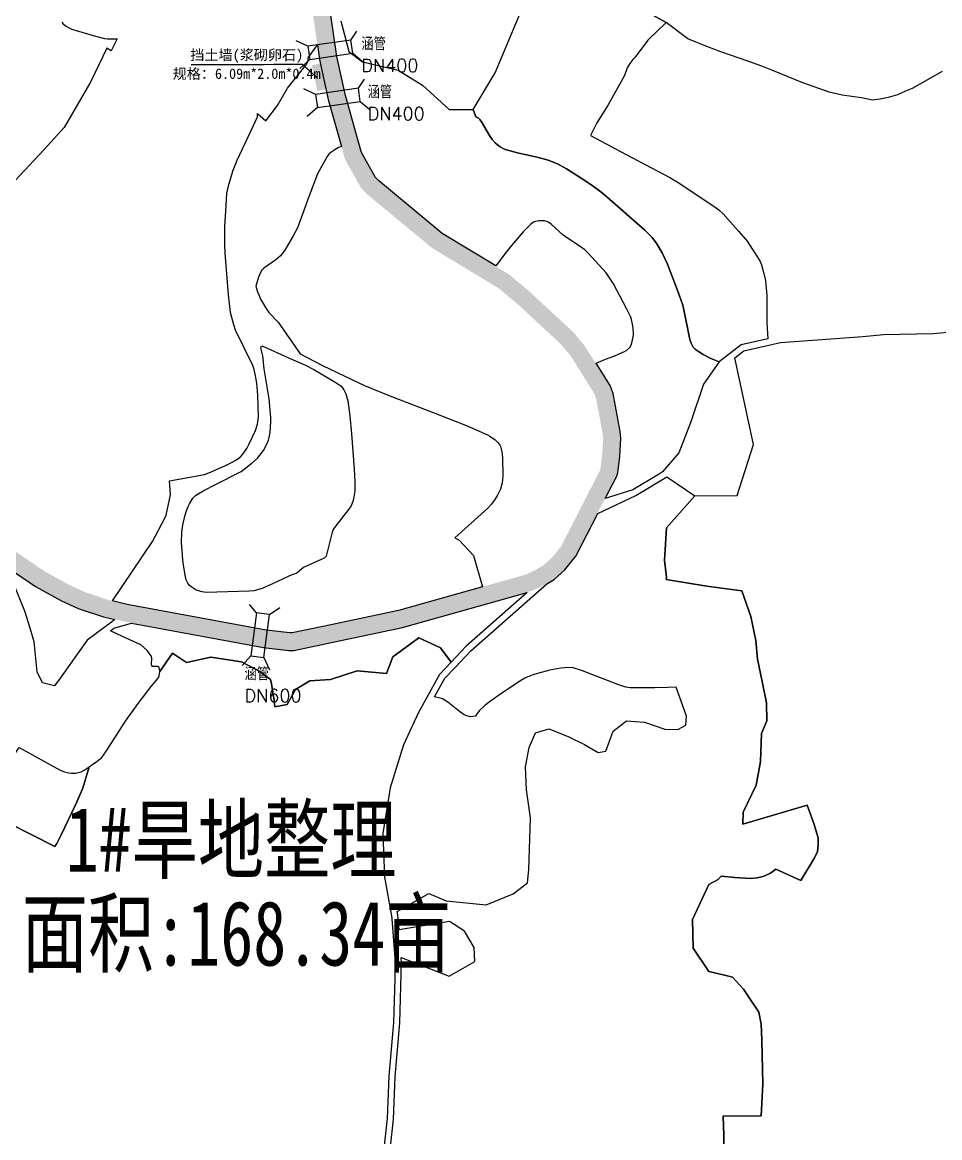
# Model space of a CAD drawing. Header units: millimetres. Extents: x 35444746 to 35449000, y 3482000 to 3488437.
# Drawn here: x 35447289.2 to 35447501.9, y 3487186 to 3487444.6 of the extents above; entities that cross this region are included whole.
import ezdxf
from ezdxf.enums import TextEntityAlignment as Align

# ---------------------------------------------------------------- set-up
doc = ezdxf.new("R2010")
doc.units = ezdxf.units.MM
doc.linetypes.add('X3', pattern=[5, 4, -1])
for name, color, linetype, true_color in [('0203.01旱地整理标注', 7, 'Continuous', 0xffffff), ('0203.02旱地整理', 9, 'Continuous', 0x808080), ('0204.02水田整理', 9, 'Continuous', 0x808080), ('0302.02田间道路工程', 6, 'X3', 0xff00ff), ('0401.03涵管标注', 4, '732', 0x00ffff), ('0501.01挡土墙标注', 7, '732', 0x7d7d7d), ('0501.02挡土墙', 6, 'X3', 0xff00ff)]:
    doc.layers.add(name, color=color, linetype=linetype, true_color=true_color)
doc.styles.add('FS', font='rs.shx', dxfattribs={"bigfont": 'fs.shx'})
doc.styles.add('宋体', font='')
doc.styles.get('宋体').set_extended_font_data('SimSun')
doc.linetypes.add('10421', pattern='A,2,[150,AAA.SHX,S=0.5,R=0,X=0,Y=0.5],1e-11', length=2)
doc.linetypes.add('732', pattern='A,9,-0.5,[162,AAA.SHX,S=1,R=0,X=0,Y=0],-0.5', length=10)

msp = doc.modelspace()

# ---------------------------------------------------------------- linework, layer by layer
at = {"layer": '0203.02旱地整理', "color": 41}
for points in [[(35447363.026475, 3487444.979078), (35447364.919, 3487437.874), (35447368.048, 3487435.482), (35447376.302, 3487433.538), (35447381.926, 3487430.075), (35447388.149, 3487424.435), (35447393.683, 3487424.391), (35447394.355, 3487422.709), (35447394.909, 3487422.369), (35447395.247, 3487422.06), (35447395.63, 3487421.579), (35447397.479, 3487418.409), (35447398.109, 3487417.463), (35447398.791, 3487416.711), (35447399.357, 3487416.214), (35447399.962, 3487415.759), (35447400.824, 3487415.275), (35447401.37, 3487415.063), (35447402.318, 3487414.798), (35447404.018, 3487414.344), (35447408.843, 3487413.252), (35447411.062, 3487412.687), (35447413.244, 3487411.784), (35447413.979, 3487411.427), (35447415.378, 3487410.64), (35447418.758, 3487408.504), (35447420.988, 3487407.011), (35447423.304, 3487405.28), (35447424.74, 3487404.095), (35447433.542, 3487396.466), (35447435.171, 3487394.736), (35447436.251, 3487393.231), (35447437.506, 3487391.197), (35447438.764, 3487388.519), (35447441.267, 3487382.097), (35447442.249, 3487379.288), (35447442.403, 3487378.7), (35447443.976, 3487371.07), (35447444.25, 3487370.221), (35447444.699, 3487369.347), (35447445.193, 3487368.849), (35447445.582, 3487368.528), (35447445.885, 3487368.348), (35447446.874, 3487367.648), (35447448.784, 3487366.713), (35447450.757, 3487365.904), (35447447.075, 3487360.724), (35447444.143, 3487351.973), (35447441.35, 3487344.818), (35447437.6, 3487340.38), (35447436.66, 3487339.812), (35447430.74, 3487336.233), (35447424.341534, 3487334.196413), (35447426.92736, 3487339.259064), (35447427.227308, 3487340.209982), (35447427.679342, 3487343.933623), (35447427.957571, 3487348.213617), (35447427.790519, 3487349.766317), (35447426.134602, 3487358.598496), (35447425.451817, 3487360.411168), (35447422.201948, 3487365.583555), (35447424.354, 3487366.557), (35447426.513, 3487367.321), (35447427.52, 3487367.729), (35447428.756, 3487368.273), (35447429.33, 3487368.599), (35447430.043, 3487369.235), (35447430.336, 3487369.75), (35447430.526, 3487370.321), (35447430.773, 3487371.681), (35447430.846, 3487372.338), (35447430.767, 3487373.709), (35447430.655, 3487374.656), (35447430.45, 3487375.694), (35447430.274, 3487376.261), (35447429.348, 3487378.153), (35447426.275, 3487383.997), (35447424.567, 3487386.535), (35447421.241, 3487390.209), (35447420.135, 3487391.352), (35447419.584, 3487391.837), (35447418.819, 3487392.387), (35447414.596, 3487395.276), (35447411.828, 3487397.807), (35447411.257, 3487398.221), (35447410.777, 3487398.457), (35447410.24, 3487398.578), (35447408.923, 3487398.569), (35447408.184, 3487398.474), (35447407.679, 3487398.303), (35447407.042, 3487397.843), (35447405.288, 3487396.03), (35447402.566, 3487392.842), (35447401.341, 3487391.328), (35447398.947704, 3487388.14045), (35447386.540925, 3487395.657452), (35447371.726464, 3487407.913104), (35447371.030258, 3487408.674838), (35447367.887659, 3487414.247929), (35447367.723021, 3487414.647622), (35447364.096996, 3487427.675765), (35447362.132123, 3487436.723898), (35447360.64193, 3487446.782775)], [(35447363.026475, 3487444.979078), (35447364.919, 3487437.874), (35447368.048, 3487435.482), (35447376.302, 3487433.538), (35447381.926, 3487430.075), (35447388.149, 3487424.435), (35447393.683, 3487424.391), (35447394.355, 3487422.709), (35447394.909, 3487422.369), (35447395.247, 3487422.06), (35447395.63, 3487421.579), (35447397.479, 3487418.409), (35447398.109, 3487417.463), (35447398.791, 3487416.711), (35447399.357, 3487416.214), (35447399.962, 3487415.759), (35447400.824, 3487415.275), (35447401.37, 3487415.063), (35447402.318, 3487414.798), (35447404.018, 3487414.344), (35447408.843, 3487413.252), (35447411.062, 3487412.687), (35447413.244, 3487411.784), (35447413.979, 3487411.427), (35447415.378, 3487410.64), (35447418.758, 3487408.504), (35447420.988, 3487407.011), (35447423.304, 3487405.28), (35447424.74, 3487404.095), (35447433.542, 3487396.466), (35447435.171, 3487394.736), (35447436.251, 3487393.231), (35447437.506, 3487391.197), (35447438.764, 3487388.519), (35447441.267, 3487382.097), (35447442.249, 3487379.288), (35447442.403, 3487378.7), (35447443.976, 3487371.07), (35447444.25, 3487370.221), (35447444.699, 3487369.347), (35447445.193, 3487368.849), (35447445.582, 3487368.528), (35447445.885, 3487368.348), (35447446.874, 3487367.648), (35447448.784, 3487366.713), (35447450.757, 3487365.904), (35447447.075, 3487360.724), (35447444.143, 3487351.973), (35447441.35, 3487344.818), (35447437.6, 3487340.38), (35447436.66, 3487339.812), (35447430.74, 3487336.233), (35447424.341534, 3487334.196413), (35447426.92736, 3487339.259064), (35447427.227308, 3487340.209982), (35447427.679342, 3487343.933623), (35447427.957571, 3487348.213617), (35447427.790519, 3487349.766317), (35447426.134602, 3487358.598496), (35447425.451817, 3487360.411168), (35447422.201948, 3487365.583555), (35447424.354, 3487366.557), (35447426.513, 3487367.321), (35447427.52, 3487367.729), (35447428.756, 3487368.273), (35447429.33, 3487368.599), (35447430.043, 3487369.235), (35447430.336, 3487369.75), (35447430.526, 3487370.321), (35447430.773, 3487371.681), (35447430.846, 3487372.338), (35447430.767, 3487373.709), (35447430.655, 3487374.656), (35447430.45, 3487375.694), (35447430.274, 3487376.261), (35447429.348, 3487378.153), (35447426.275, 3487383.997), (35447424.567, 3487386.535), (35447421.241, 3487390.209), (35447420.135, 3487391.352), (35447419.584, 3487391.837), (35447418.819, 3487392.387), (35447414.596, 3487395.276), (35447411.828, 3487397.807), (35447411.257, 3487398.221), (35447410.777, 3487398.457), (35447410.24, 3487398.578), (35447408.923, 3487398.569), (35447408.184, 3487398.474), (35447407.679, 3487398.303), (35447407.042, 3487397.843), (35447405.288, 3487396.03), (35447402.566, 3487392.842), (35447401.341, 3487391.328), (35447398.947704, 3487388.14045), (35447386.540925, 3487395.657452), (35447371.726464, 3487407.913104), (35447371.030258, 3487408.674838), (35447367.887659, 3487414.247929), (35447367.723021, 3487414.647622), (35447364.096996, 3487427.675765), (35447362.132123, 3487436.723898), (35447360.64193, 3487446.782775)], [(35447502.475, 3487433.205), (35447495.518, 3487429.283), (35447493.967, 3487428.645), (35447492.054, 3487427.777), (35447489.906, 3487427.179), (35447488.103, 3487426.792), (35447486.279, 3487426.534), (35447483.737, 3487427.083), (35447479.224, 3487427.762), (35447476.219, 3487428.413), (35447470.099, 3487430.575), (35447463.3, 3487433.402), (35447460.598, 3487434.479), (35447457.407, 3487435.629), (35447451.122, 3487437.81), (35447447.855, 3487439.009), (35447445.19, 3487440.072), (35447443.471, 3487440.809), (35447438.424, 3487444.576), (35447434.516, 3487446.761)], [(35447502.475, 3487433.205), (35447495.518, 3487429.283), (35447493.967, 3487428.645), (35447492.054, 3487427.777), (35447489.906, 3487427.179), (35447488.103, 3487426.792), (35447486.279, 3487426.534), (35447483.737, 3487427.083), (35447479.224, 3487427.762), (35447476.219, 3487428.413), (35447470.099, 3487430.575), (35447463.3, 3487433.402), (35447460.598, 3487434.479), (35447457.407, 3487435.629), (35447451.122, 3487437.81), (35447447.855, 3487439.009), (35447445.19, 3487440.072), (35447443.471, 3487440.809), (35447438.424, 3487444.576), (35447434.516, 3487446.761)], [(35447374.615, 3487184.604), (35447375.246, 3487190.337), (35447375.625, 3487200.177), (35447376.726, 3487212.642), (35447377.13, 3487226.746), (35447377.046, 3487227.805), (35447388.116, 3487223.464), (35447394.118, 3487226.864), (35447393.968, 3487230.156), (35447391.732, 3487233.899), (35447388.188, 3487236.196), (35447376.54, 3487234.199), (35447376.266, 3487237.652), (35447376.12, 3487238.464), (35447383.412, 3487242.642), (35447387.458, 3487240.963), (35447396.712, 3487240.061), (35447403.014, 3487242.546), (35447406.271, 3487245.107), (35447406.598, 3487248.133), (35447407.011, 3487260.172), (35447406.093, 3487266.658), (35447405.813, 3487272.005), (35447406.66, 3487276.532), (35447408.146, 3487279.921), (35447411.23, 3487280.868), (35447415.766, 3487279.075), (35447419.48, 3487277.196), (35447422.706, 3487275.323), (35447424.488, 3487275.632), (35447426.144, 3487280.309), (35447429.237, 3487282.71), (35447433.444, 3487282.376), (35447438.118, 3487280.721), (35447441.189, 3487280.696), (35447442.975, 3487281.651), (35447443.154, 3487283.751), (35447440.791, 3487290.481), (35447438.74, 3487290.391), (35447435.859, 3487290.341), (35447430.116, 3487290.324), (35447429.091, 3487290.49), (35447427.231, 3487291.122), (35447424.845, 3487292.016), (35447419.053, 3487294.303), (35447416.679, 3487295.085), (35447414.915, 3487294.999), (35447414.049, 3487294.908), (35447411.513, 3487294.443), (35447408.648, 3487293.69), (35447407.628, 3487293.376), (35447406.802, 3487293.049), (35447405.86, 3487292.649), (35447404.895, 3487292.142), (35447400.574, 3487289.222), (35447397.749, 3487287.257), (35447396.421, 3487286.246), (35447395.124, 3487285.001), (35447394.447, 3487284.143), (35447394.229, 3487283.75), (35447393.024, 3487283.631), (35447392.008, 3487283.903), (35447391.63, 3487284.064), (35447390.54, 3487284.817), (35447387.848, 3487286.999), (35447386.969, 3487287.576), (35447386.609, 3487287.768), (35447386.066, 3487287.965), (35447384.769, 3487288.258), (35447387.141, 3487292.538), (35447389.501, 3487295.033), (35447393.142, 3487298.882), (35447410.785297, 3487314.477091), (35447412.500023, 3487315.469457), (35447414.943675, 3487317.666146), (35447417.54286, 3487320.885652), (35447422.575024, 3487330.737857), (35447431.444, 3487334.907), (35447438.587, 3487339.225), (35447445.06, 3487334.817), (35447440.963, 3487330.106), (35447438.494, 3487327.398), (35447438.039, 3487319.872), (35447438.543, 3487316.008), (35447438.443, 3487315.439), (35447447.896, 3487313.871), (35447455.982, 3487312.805), (35447458.116, 3487306.834), (35447459.251, 3487301.314), (35447459.591, 3487296.975), (35447460.726, 3487291.785), (35447461.745, 3487286.881), (35447461.783, 3487282.678), (35447460.538, 3487279.736), (35447460.311, 3487273.272), (35447459.289, 3487267.755), (35447456.268, 3487261.522), (35447456.23, 3487258.692), (35447471.16, 3487263.11), (35447472.676, 3487258.898), (35447473.689, 3487255.551), (35447473.675, 3487253.828), (35447473.502, 3487252.426), (35447472.833, 3487250.954), (35447469.654, 3487245.648), (35447463.888, 3487248.285), (35447462.632, 3487247.394), (35447461.443, 3487246.792), (35447460.607, 3487246.531), (35447459.516, 3487246.323), (35447457.919, 3487246.15), (35447454.397, 3487246.393), (35447451.222, 3487246.639), (35447450.544, 3487245.919), (35447448.324, 3487244.709), (35447444.576, 3487236.636), (35447444.675, 3487230.006), (35447448.316, 3487224.573), (35447451.677, 3487223.801), (35447453.866, 3487223.298), (35447456.382, 3487220.493), (35447459.949, 3487215.145), (35447460.499, 3487212.356), (35447460.634, 3487208.753), (35447460.879, 3487198.434), (35447460.492, 3487191.15), (35447451.701, 3487191.059), (35447451.844, 3487186.619), (35447451.806, 3487183.696)], [(35447374.615, 3487184.604), (35447375.246, 3487190.337), (35447375.625, 3487200.177), (35447376.726, 3487212.642), (35447377.13, 3487226.746), (35447377.046, 3487227.805), (35447388.116, 3487223.464), (35447394.118, 3487226.864), (35447393.968, 3487230.156), (35447391.732, 3487233.899), (35447388.188, 3487236.196), (35447376.54, 3487234.199), (35447376.266, 3487237.652), (35447376.12, 3487238.464), (35447383.412, 3487242.642), (35447387.458, 3487240.963), (35447396.712, 3487240.061), (35447403.014, 3487242.546), (35447406.271, 3487245.107), (35447406.598, 3487248.133), (35447407.011, 3487260.172), (35447406.093, 3487266.658), (35447405.813, 3487272.005), (35447406.66, 3487276.532), (35447408.146, 3487279.921), (35447411.23, 3487280.868), (35447415.766, 3487279.075), (35447419.48, 3487277.196), (35447422.706, 3487275.323), (35447424.488, 3487275.632), (35447426.144, 3487280.309), (35447429.237, 3487282.71), (35447433.444, 3487282.376), (35447438.118, 3487280.721), (35447441.189, 3487280.696), (35447442.975, 3487281.651), (35447443.154, 3487283.751), (35447440.791, 3487290.481), (35447438.74, 3487290.391), (35447435.859, 3487290.341), (35447430.116, 3487290.324), (35447429.091, 3487290.49), (35447427.231, 3487291.122), (35447424.845, 3487292.016), (35447419.053, 3487294.303), (35447416.679, 3487295.085), (35447414.915, 3487294.999), (35447414.049, 3487294.908), (35447411.513, 3487294.443), (35447408.648, 3487293.69), (35447407.628, 3487293.376), (35447406.802, 3487293.049), (35447405.86, 3487292.649), (35447404.895, 3487292.142), (35447400.574, 3487289.222), (35447397.749, 3487287.257), (35447396.421, 3487286.246), (35447395.124, 3487285.001), (35447394.447, 3487284.143), (35447394.229, 3487283.75), (35447393.024, 3487283.631), (35447392.008, 3487283.903), (35447391.63, 3487284.064), (35447390.54, 3487284.817), (35447387.848, 3487286.999), (35447386.969, 3487287.576), (35447386.609, 3487287.768), (35447386.066, 3487287.965), (35447384.769, 3487288.258), (35447387.141, 3487292.538), (35447389.501, 3487295.033), (35447393.142, 3487298.882), (35447410.785297, 3487314.477091), (35447412.500023, 3487315.469457), (35447414.943675, 3487317.666146), (35447417.54286, 3487320.885652), (35447422.575024, 3487330.737857), (35447431.444, 3487334.907), (35447438.587, 3487339.225), (35447445.06, 3487334.817), (35447440.963, 3487330.106), (35447438.494, 3487327.398), (35447438.039, 3487319.872), (35447438.543, 3487316.008), (35447438.443, 3487315.439), (35447447.896, 3487313.871), (35447455.982, 3487312.805), (35447458.116, 3487306.834), (35447459.251, 3487301.314), (35447459.591, 3487296.975), (35447460.726, 3487291.785), (35447461.745, 3487286.881), (35447461.783, 3487282.678), (35447460.538, 3487279.736), (35447460.311, 3487273.272), (35447459.289, 3487267.755), (35447456.268, 3487261.522), (35447456.23, 3487258.692), (35447471.16, 3487263.11), (35447472.676, 3487258.898), (35447473.689, 3487255.551), (35447473.675, 3487253.828), (35447473.502, 3487252.426), (35447472.833, 3487250.954), (35447469.654, 3487245.648), (35447463.888, 3487248.285), (35447462.632, 3487247.394), (35447461.443, 3487246.792), (35447460.607, 3487246.531), (35447459.516, 3487246.323), (35447457.919, 3487246.15), (35447454.397, 3487246.393), (35447451.222, 3487246.639), (35447450.544, 3487245.919), (35447448.324, 3487244.709), (35447444.576, 3487236.636), (35447444.675, 3487230.006), (35447448.316, 3487224.573), (35447451.677, 3487223.801), (35447453.866, 3487223.298), (35447456.382, 3487220.493), (35447459.949, 3487215.145), (35447460.499, 3487212.356), (35447460.634, 3487208.753), (35447460.879, 3487198.434), (35447460.492, 3487191.15), (35447451.701, 3487191.059), (35447451.844, 3487186.619), (35447451.806, 3487183.696)], [(35447280.835, 3487261.587), (35447296.721, 3487253.517), (35447297.193, 3487254.278), (35447298.187, 3487256.24), (35447301.523, 3487263.183), (35447303.238, 3487267.065), (35447304.692, 3487271.988), (35447306.561, 3487273.311), (35447307.6, 3487274.211), (35447308.709, 3487275.765), (35447313.132, 3487282.592), (35447316.045, 3487286.717), (35447319.09, 3487290.674), (35447320.64, 3487292.581), (35447320.875, 3487293.108), (35447321.043, 3487294.117), (35447324.034, 3487298.406), (35447327.267, 3487296.243), (35447332.9, 3487297.424), (35447339.994, 3487296.382), (35447344.236, 3487294.158), (35447346.744, 3487292.23), (35447346.917, 3487291.29), (35447347.584, 3487287.401), (35447347.758, 3487285.911), (35447350.58, 3487286.435), (35447352.521, 3487289.955), (35447355.852, 3487291.984), (35447360.656, 3487292.244), (35447366.824, 3487294.255), (35447373.64, 3487293.671), (35447375.068, 3487297.498), (35447381.12, 3487301.905), (35447386.118, 3487299.57), (35447388.592, 3487296.253), (35447385.921, 3487293.43), (35447381.04, 3487284.621), (35447377.532, 3487277.096), (35447374.464, 3487267.14), (35447372.758, 3487256.541), (35447373.158, 3487246.438), (35447374.777, 3487237.458), (35447374.831, 3487236.779), (35447375.629, 3487226.708), (35447375.518, 3487222.842), (35447375.228, 3487212.732), (35447374.129, 3487200.285), (35447373.751, 3487190.461), (35447372.308, 3487177.35)], [(35447280.835, 3487261.587), (35447296.721, 3487253.517), (35447297.193, 3487254.278), (35447298.187, 3487256.24), (35447301.523, 3487263.183), (35447303.238, 3487267.065), (35447304.692, 3487271.988), (35447306.561, 3487273.311), (35447307.6, 3487274.211), (35447308.709, 3487275.765), (35447313.132, 3487282.592), (35447316.045, 3487286.717), (35447319.09, 3487290.674), (35447320.64, 3487292.581), (35447320.875, 3487293.108), (35447321.043, 3487294.117), (35447324.034, 3487298.406), (35447327.267, 3487296.243), (35447332.9, 3487297.424), (35447339.994, 3487296.382), (35447344.236, 3487294.158), (35447346.744, 3487292.23), (35447346.917, 3487291.29), (35447347.584, 3487287.401), (35447347.758, 3487285.911), (35447350.58, 3487286.435), (35447352.521, 3487289.955), (35447355.852, 3487291.984), (35447360.656, 3487292.244), (35447366.824, 3487294.255), (35447373.64, 3487293.671), (35447375.068, 3487297.498), (35447381.12, 3487301.905), (35447386.118, 3487299.57), (35447388.592, 3487296.253), (35447385.921, 3487293.43), (35447381.04, 3487284.621), (35447377.532, 3487277.096), (35447374.464, 3487267.14), (35447372.758, 3487256.541), (35447373.158, 3487246.438), (35447374.777, 3487237.458), (35447374.831, 3487236.779), (35447375.629, 3487226.708), (35447375.518, 3487222.842), (35447375.228, 3487212.732), (35447374.129, 3487200.285), (35447373.751, 3487190.461), (35447372.308, 3487177.35)]]:
    msp.add_lwpolyline(points, dxfattribs=at)
for points in [[(35447357.603795, 3487439.379381), (35447358.106016, 3487435.989366), (35447360.124886, 3487426.69258), (35447363.153405, 3487415.811248), (35447363.023, 3487415.788), (35447362.494, 3487415.559), (35447361.609, 3487415.022), (35447360.726, 3487414.402), (35447360.276, 3487414.04), (35447359.861, 3487413.529), (35447357.596, 3487409.519), (35447355.686, 3487404.393), (35447354.468, 3487400.977), (35447352.956, 3487396.98), (35447352.014, 3487395.132), (35447350.055, 3487391.825), (35447349.529, 3487391.1), (35447349.004, 3487390.464), (35447347.957, 3487389.521), (35447345.201, 3487387.655), (35447344.712, 3487387.125), (35447344.432, 3487386.619), (35447343.916, 3487385.506), (35447343.348, 3487383.484), (35447343.715, 3487382.133), (35447343.991, 3487381.403), (35447344.436, 3487380.449), (35447344.984, 3487379.415), (35447345.53, 3487378.496), (35447346.313, 3487377.351), (35447348.526, 3487375.069), (35447353.571, 3487367.766), (35447358.773, 3487365.085), (35447365.575, 3487361.797), (35447368.531, 3487360.429), (35447374.413, 3487358.006), (35447384.399, 3487354.186), (35447392.301, 3487351.062), (35447397.026, 3487348.984), (35447397.561, 3487348.672), (35447398.833, 3487347.809), (35447399.223, 3487347.433), (35447399.509, 3487347.158), (35447399.91, 3487346.585), (35447400.037, 3487346.302), (35447400.383, 3487345.014), (35447400.497, 3487343.659), (35447400.563, 3487339.398), (35447400.412, 3487337.84), (35447400.017, 3487336.417), (35447399.365, 3487335.015), (35447398.596, 3487333.726), (35447397.985, 3487332.888), (35447397.123, 3487331.965), (35447389.421, 3487325.091), (35447390.43, 3487324.549), (35447393.808, 3487321.012), (35447395.890035, 3487313.771166), (35447376.359924, 3487308.266696), (35447361.132811, 3487305.046596), (35447351.736144, 3487303.06633), (35447351.213859, 3487303.071195), (35447345.737062, 3487303.699184), (35447313.455335, 3487309.689174), (35447310.113958, 3487310.47025), (35447319.386, 3487324.282), (35447322.226, 3487329.648), (35447322.543, 3487330.386), (35447323.269, 3487333.969), (35447323.555, 3487335.156), (35447323.336, 3487338.333), (35447331.383, 3487339.752), (35447332.845, 3487340.32), (35447336.108, 3487341.775), (35447337.845, 3487342.63), (35447338.824, 3487343.2), (35447339.744, 3487343.902), (35447340.293, 3487344.539), (35447341.198, 3487345.849), (35447341.781, 3487346.903), (35447343.271, 3487350.004), (35447343.678, 3487351.434), (35447343.934, 3487353.046), (35447343.77, 3487358.173), (35447343.58, 3487360.926), (35447343.254, 3487362.636), (35447342.907, 3487364.104), (35447342.605, 3487365.044), (35447338.604, 3487373.211), (35447338.198, 3487374.461), (35447337.724, 3487376.166), (35447337.481, 3487377.322), (35447337.259, 3487378.766), (35447336.975, 3487381.418), (35447336.196, 3487391.105), (35447336.114, 3487392.997), (35447336.103, 3487394.578), (35447336.169, 3487397.389), (35447336.347, 3487400.851), (35447336.635, 3487404.963), (35447337.083, 3487407.04), (35447338.088, 3487410.34), (35447338.968, 3487412.675), (35447342.799, 3487420.726), (35447343.669, 3487422.718), (35447343.713, 3487423.483), (35447345.661, 3487421.757), (35447348.339, 3487425.356), (35447350.675, 3487429.327), (35447354.69, 3487434.346), (35447355.229, 3487435.109), (35447355.485, 3487435.741), (35447355.453, 3487436.349)], [(35447357.603795, 3487439.379381), (35447358.106016, 3487435.989366), (35447360.124886, 3487426.69258), (35447363.153405, 3487415.811248), (35447363.023, 3487415.788), (35447362.494, 3487415.559), (35447361.609, 3487415.022), (35447360.726, 3487414.402), (35447360.276, 3487414.04), (35447359.861, 3487413.529), (35447357.596, 3487409.519), (35447355.686, 3487404.393), (35447354.468, 3487400.977), (35447352.956, 3487396.98), (35447352.014, 3487395.132), (35447350.055, 3487391.825), (35447349.529, 3487391.1), (35447349.004, 3487390.464), (35447347.957, 3487389.521), (35447345.201, 3487387.655), (35447344.712, 3487387.125), (35447344.432, 3487386.619), (35447343.916, 3487385.506), (35447343.348, 3487383.484), (35447343.715, 3487382.133), (35447343.991, 3487381.403), (35447344.436, 3487380.449), (35447344.984, 3487379.415), (35447345.53, 3487378.496), (35447346.313, 3487377.351), (35447348.526, 3487375.069), (35447353.571, 3487367.766), (35447358.773, 3487365.085), (35447365.575, 3487361.797), (35447368.531, 3487360.429), (35447374.413, 3487358.006), (35447384.399, 3487354.186), (35447392.301, 3487351.062), (35447397.026, 3487348.984), (35447397.561, 3487348.672), (35447398.833, 3487347.809), (35447399.223, 3487347.433), (35447399.509, 3487347.158), (35447399.91, 3487346.585), (35447400.037, 3487346.302), (35447400.383, 3487345.014), (35447400.497, 3487343.659), (35447400.563, 3487339.398), (35447400.412, 3487337.84), (35447400.017, 3487336.417), (35447399.365, 3487335.015), (35447398.596, 3487333.726), (35447397.985, 3487332.888), (35447397.123, 3487331.965), (35447389.421, 3487325.091), (35447390.43, 3487324.549), (35447393.808, 3487321.012), (35447395.890035, 3487313.771166), (35447376.359924, 3487308.266696), (35447361.132811, 3487305.046596), (35447351.736144, 3487303.06633), (35447351.213859, 3487303.071195), (35447345.737062, 3487303.699184), (35447313.455335, 3487309.689174), (35447310.113958, 3487310.47025), (35447319.386, 3487324.282), (35447322.226, 3487329.648), (35447322.543, 3487330.386), (35447323.269, 3487333.969), (35447323.555, 3487335.156), (35447323.336, 3487338.333), (35447331.383, 3487339.752), (35447332.845, 3487340.32), (35447336.108, 3487341.775), (35447337.845, 3487342.63), (35447338.824, 3487343.2), (35447339.744, 3487343.902), (35447340.293, 3487344.539), (35447341.198, 3487345.849), (35447341.781, 3487346.903), (35447343.271, 3487350.004), (35447343.678, 3487351.434), (35447343.934, 3487353.046), (35447343.77, 3487358.173), (35447343.58, 3487360.926), (35447343.254, 3487362.636), (35447342.907, 3487364.104), (35447342.605, 3487365.044), (35447338.604, 3487373.211), (35447338.198, 3487374.461), (35447337.724, 3487376.166), (35447337.481, 3487377.322), (35447337.259, 3487378.766), (35447336.975, 3487381.418), (35447336.196, 3487391.105), (35447336.114, 3487392.997), (35447336.103, 3487394.578), (35447336.169, 3487397.389), (35447336.347, 3487400.851), (35447336.635, 3487404.963), (35447337.083, 3487407.04), (35447338.088, 3487410.34), (35447338.968, 3487412.675), (35447342.799, 3487420.726), (35447343.669, 3487422.718), (35447343.713, 3487423.483), (35447345.661, 3487421.757), (35447348.339, 3487425.356), (35447350.675, 3487429.327), (35447354.69, 3487434.346), (35447355.229, 3487435.109), (35447355.485, 3487435.741), (35447355.453, 3487436.349)], [(35447342.828, 3487312.849), (35447341.748, 3487312.75), (35447331.798, 3487312.466), (35447330.9, 3487312.567), (35447329.524, 3487312.992), (35447328.533, 3487313.558), (35447327.897, 3487314.132), (35447327.536, 3487314.608), (35447327.206, 3487315.358), (35447327.008, 3487316.094), (35447326.596, 3487318.298), (35447326.369, 3487319.97), (35447326.106, 3487323.988), (35447326.148, 3487326.382), (35447326.207, 3487327.043), (35447326.376, 3487328.047), (35447326.848, 3487330.096), (35447327.251, 3487331.366), (35447327.652, 3487332.368), (35447327.957, 3487332.986), (35447328.731, 3487334.27), (35447329.303, 3487334.944), (35447331.294, 3487336.083), (35447333.982, 3487337.487), (35447339.948, 3487340.47), (35447342.428, 3487342.417), (35447343.728, 3487343.59), (35447345.118, 3487345.326), (35447345.949, 3487346.942), (35447346.234, 3487347.728), (35447346.428, 3487348.367), (35447346.649, 3487349.499), (35447346.814, 3487352.067), (35447346.764, 3487353.005), (35447346.395, 3487357.358), (35447345.249, 3487364.271), (35447344.958, 3487367.301), (35447344.474, 3487369.131), (35447344.597, 3487369.569), (35447344.906, 3487369.525), (35447350.742, 3487366.884), (35447354.818, 3487365.16), (35447356.779, 3487364.13), (35447361.86, 3487361.1), (35447363.078, 3487360.294), (35447363.414, 3487359.908), (35447363.753, 3487359.382), (35447364.197, 3487358.503), (35447364.632, 3487356.847), (35447365.117, 3487353.414), (35447365.504, 3487349.243), (35447366.114, 3487341.058), (35447366.258, 3487338.061), (35447366.279, 3487335.924), (35447366.073, 3487334.511), (35447365.843, 3487333.551), (35447365.355, 3487332.399), (35447361.349, 3487327.23), (35447360.993, 3487326.39), (35447359.633, 3487320.86), (35447359.33, 3487320.517), (35447359.162, 3487320.415), (35447354.52, 3487318.289), (35447354.331, 3487318.179), (35447354.006, 3487317.942), (35447352.81, 3487316.929), (35447351.879, 3487316.587), (35447350.975, 3487316.191), (35447347.049, 3487314.332), (35447344.763, 3487313.331)], [(35447342.828, 3487312.849), (35447341.748, 3487312.75), (35447331.798, 3487312.466), (35447330.9, 3487312.567), (35447329.524, 3487312.992), (35447328.533, 3487313.558), (35447327.897, 3487314.132), (35447327.536, 3487314.608), (35447327.206, 3487315.358), (35447327.008, 3487316.094), (35447326.596, 3487318.298), (35447326.369, 3487319.97), (35447326.106, 3487323.988), (35447326.148, 3487326.382), (35447326.207, 3487327.043), (35447326.376, 3487328.047), (35447326.848, 3487330.096), (35447327.251, 3487331.366), (35447327.652, 3487332.368), (35447327.957, 3487332.986), (35447328.731, 3487334.27), (35447329.303, 3487334.944), (35447331.294, 3487336.083), (35447333.982, 3487337.487), (35447339.948, 3487340.47), (35447342.428, 3487342.417), (35447343.728, 3487343.59), (35447345.118, 3487345.326), (35447345.949, 3487346.942), (35447346.234, 3487347.728), (35447346.428, 3487348.367), (35447346.649, 3487349.499), (35447346.814, 3487352.067), (35447346.764, 3487353.005), (35447346.395, 3487357.358), (35447345.249, 3487364.271), (35447344.958, 3487367.301), (35447344.474, 3487369.131), (35447344.597, 3487369.569), (35447344.906, 3487369.525), (35447350.742, 3487366.884), (35447354.818, 3487365.16), (35447356.779, 3487364.13), (35447361.86, 3487361.1), (35447363.078, 3487360.294), (35447363.414, 3487359.908), (35447363.753, 3487359.382), (35447364.197, 3487358.503), (35447364.632, 3487356.847), (35447365.117, 3487353.414), (35447365.504, 3487349.243), (35447366.114, 3487341.058), (35447366.258, 3487338.061), (35447366.279, 3487335.924), (35447366.073, 3487334.511), (35447365.843, 3487333.551), (35447365.355, 3487332.399), (35447361.349, 3487327.23), (35447360.993, 3487326.39), (35447359.633, 3487320.86), (35447359.33, 3487320.517), (35447359.162, 3487320.415), (35447354.52, 3487318.289), (35447354.331, 3487318.179), (35447354.006, 3487317.942), (35447352.81, 3487316.929), (35447351.879, 3487316.587), (35447350.975, 3487316.191), (35447347.049, 3487314.332), (35447344.763, 3487313.331)], [(35447284.425681, 3487319.149578), (35447292.258762, 3487313.811115), (35447298.285273, 3487310.509485), (35447302.105118, 3487308.764063), (35447308.0115, 3487306.761168), (35447310.646014, 3487306.145328), (35447309.851, 3487305.58), (35447304.255, 3487301.383), (35447297.981, 3487292.546), (35447296.658, 3487290.813), (35447293.843, 3487291.528), (35447292.639, 3487294.041), (35447291.937, 3487301.002), (35447290.974, 3487304.16), (35447289.767, 3487308.121), (35447287.027, 3487314.762)], [(35447284.425681, 3487319.149578), (35447292.258762, 3487313.811115), (35447298.285273, 3487310.509485), (35447302.105118, 3487308.764063), (35447308.0115, 3487306.761168), (35447310.646014, 3487306.145328), (35447309.851, 3487305.58), (35447304.255, 3487301.383), (35447297.981, 3487292.546), (35447296.658, 3487290.813), (35447293.843, 3487291.528), (35447292.639, 3487294.041), (35447291.937, 3487301.002), (35447290.974, 3487304.16), (35447289.767, 3487308.121), (35447287.027, 3487314.762)], [(35447406.204858, 3487312.428711), (35447392.1, 3487299.962), (35447388.592, 3487296.253), (35447386.118, 3487299.57), (35447381.12, 3487301.905), (35447375.068, 3487297.498), (35447373.64, 3487293.671), (35447366.824, 3487294.255), (35447360.656, 3487292.244), (35447355.852, 3487291.984), (35447352.521, 3487289.955), (35447350.58, 3487286.435), (35447347.758, 3487285.911), (35447347.584, 3487287.401), (35447346.917, 3487291.29), (35447346.744, 3487292.23), (35447344.236, 3487294.158), (35447339.994, 3487296.382), (35447332.9, 3487297.424), (35447327.267, 3487296.243), (35447324.034, 3487298.406), (35447321.043, 3487294.117), (35447321.01, 3487294.748), (35447320.896, 3487295.062), (35447320.498, 3487295.267), (35447319.812, 3487295.295), (35447319.34, 3487295.243), (35447319.195, 3487295.337), (35447319.143, 3487295.887), (35447319.191, 3487297.183), (35447319.074, 3487297.752), (35447318.589, 3487298.401), (35447318.128, 3487299.018), (35447317.393, 3487299.708), (35447316.629, 3487300.31), (35447312.412, 3487302.25), (35447309.622, 3487303.534), (35447310.432, 3487304.141), (35447314.530261, 3487305.329616), (35447345.130243, 3487299.65168), (35447350.961137, 3487298.983089), (35447352.143603, 3487298.972073), (35447361.976276, 3487301.044223), (35447377.33893, 3487304.292986)], [(35447406.204858, 3487312.428711), (35447392.1, 3487299.962), (35447388.592, 3487296.253), (35447386.118, 3487299.57), (35447381.12, 3487301.905), (35447375.068, 3487297.498), (35447373.64, 3487293.671), (35447366.824, 3487294.255), (35447360.656, 3487292.244), (35447355.852, 3487291.984), (35447352.521, 3487289.955), (35447350.58, 3487286.435), (35447347.758, 3487285.911), (35447347.584, 3487287.401), (35447346.917, 3487291.29), (35447346.744, 3487292.23), (35447344.236, 3487294.158), (35447339.994, 3487296.382), (35447332.9, 3487297.424), (35447327.267, 3487296.243), (35447324.034, 3487298.406), (35447321.043, 3487294.117), (35447321.01, 3487294.748), (35447320.896, 3487295.062), (35447320.498, 3487295.267), (35447319.812, 3487295.295), (35447319.34, 3487295.243), (35447319.195, 3487295.337), (35447319.143, 3487295.887), (35447319.191, 3487297.183), (35447319.074, 3487297.752), (35447318.589, 3487298.401), (35447318.128, 3487299.018), (35447317.393, 3487299.708), (35447316.629, 3487300.31), (35447312.412, 3487302.25), (35447309.622, 3487303.534), (35447310.432, 3487304.141), (35447314.530261, 3487305.329616), (35447345.130243, 3487299.65168), (35447350.961137, 3487298.983089), (35447352.143603, 3487298.972073), (35447361.976276, 3487301.044223), (35447377.33893, 3487304.292986)], [(35447288.468, 3487276.529), (35447297.989, 3487271.254), (35447298.948, 3487270.856), (35447299.896, 3487270.615), (35447300.613, 3487270.525), (35447301.511, 3487270.552), (35447302.153, 3487270.677), (35447302.82, 3487270.894), (35447303.514, 3487271.245), (35447304.692, 3487271.988), (35447303.238, 3487267.065), (35447301.523, 3487263.183), (35447298.187, 3487256.24), (35447297.193, 3487254.278), (35447296.721, 3487253.517), (35447280.835, 3487261.587), (35447282.666, 3487266.284), (35447287.366, 3487274.88)], [(35447288.468, 3487276.529), (35447297.989, 3487271.254), (35447298.948, 3487270.856), (35447299.896, 3487270.615), (35447300.613, 3487270.525), (35447301.511, 3487270.552), (35447302.153, 3487270.677), (35447302.82, 3487270.894), (35447303.514, 3487271.245), (35447304.692, 3487271.988), (35447303.238, 3487267.065), (35447301.523, 3487263.183), (35447298.187, 3487256.24), (35447297.193, 3487254.278), (35447296.721, 3487253.517), (35447280.835, 3487261.587), (35447282.666, 3487266.284), (35447287.366, 3487274.88)]]:
    msp.add_lwpolyline(points, close=True, dxfattribs=at)
at = {"layer": '0204.02水田整理', "color": 51}
for points in [[(35447434.516, 3487446.761), (35447438.424, 3487444.576), (35447434.216, 3487440.444), (35447431.239, 3487436.506), (35447430.709, 3487435.984), (35447430.007, 3487435.063), (35447429.43, 3487434.037), (35447428.775, 3487432.285), (35447424.996, 3487425.472), (35447422.376, 3487421.328), (35447420.871, 3487418.376), (35447429.148, 3487413.969), (35447439.335, 3487408.645), (35447441.421, 3487407.401), (35447449.603, 3487401.936), (35447450.682, 3487401.145), (35447451.705, 3487400.241), (35447455.151, 3487396.27), (35447456.852, 3487394.371), (35447457.207, 3487393.895), (35447458.454, 3487391.934), (35447459.798, 3487389.957), (35447460.243, 3487389.137), (35447460.537, 3487388.379), (35447461.118, 3487386.37), (35447461.473, 3487384.741), (35447461.591, 3487383.844), (35447461.797, 3487381.248), (35447461.822, 3487374.92), (35447462.058, 3487371.248), (35447455.802, 3487369.842), (35447450.757, 3487365.904), (35447448.784, 3487366.713), (35447446.874, 3487367.648), (35447445.885, 3487368.348), (35447445.582, 3487368.528), (35447445.193, 3487368.849), (35447444.699, 3487369.347), (35447444.25, 3487370.221), (35447443.976, 3487371.07), (35447442.403, 3487378.7), (35447442.249, 3487379.288), (35447441.267, 3487382.097), (35447438.764, 3487388.519), (35447437.506, 3487391.197), (35447436.251, 3487393.231), (35447435.171, 3487394.736), (35447433.542, 3487396.466), (35447424.74, 3487404.095), (35447423.304, 3487405.28), (35447420.988, 3487407.011), (35447418.758, 3487408.504), (35447415.378, 3487410.64), (35447413.979, 3487411.427), (35447413.244, 3487411.784), (35447411.062, 3487412.687), (35447408.843, 3487413.252), (35447404.018, 3487414.344), (35447402.318, 3487414.798), (35447401.37, 3487415.063), (35447400.824, 3487415.275), (35447399.962, 3487415.759), (35447399.357, 3487416.214), (35447398.791, 3487416.711), (35447398.109, 3487417.463), (35447397.479, 3487418.409), (35447395.63, 3487421.579), (35447395.247, 3487422.06), (35447394.909, 3487422.369), (35447394.355, 3487422.709), (35447393.683, 3487424.391), (35447398.82707, 3487432.933375), (35447406.927, 3487452.271)], [(35447298.34, 3487444.664), (35447298.59, 3487444.379), (35447299.215, 3487443.817), (35447300.297, 3487443.195), (35447301.154, 3487442.894), (35447306.158, 3487441.394), (35447308.248, 3487440.896), (35447308.924, 3487440.798), (35447311.147, 3487440.768), (35447309.807, 3487438.024), (35447308.782, 3487438.614), (35447305.031, 3487430.874), (35447298.884, 3487420.214), (35447294.236, 3487415.133), (35447281.76, 3487401.857)], [(35447451.806, 3487183.696), (35447451.844, 3487186.619), (35447451.701, 3487191.059), (35447460.492, 3487191.15), (35447460.879, 3487198.434), (35447460.634, 3487208.753), (35447460.499, 3487212.356), (35447459.949, 3487215.145), (35447456.382, 3487220.493), (35447453.866, 3487223.298), (35447451.677, 3487223.801), (35447448.316, 3487224.573), (35447444.675, 3487230.006), (35447444.576, 3487236.636), (35447448.324, 3487244.709), (35447450.544, 3487245.919), (35447451.222, 3487246.639), (35447454.397, 3487246.393), (35447457.919, 3487246.15), (35447459.516, 3487246.323), (35447460.607, 3487246.531), (35447461.443, 3487246.792), (35447462.632, 3487247.394), (35447463.888, 3487248.285), (35447469.654, 3487245.648), (35447472.833, 3487250.954), (35447473.502, 3487252.426), (35447473.675, 3487253.828), (35447473.689, 3487255.551), (35447472.676, 3487258.898), (35447471.16, 3487263.11), (35447456.23, 3487258.692), (35447456.268, 3487261.522), (35447459.289, 3487267.755), (35447460.311, 3487273.272), (35447460.538, 3487279.736), (35447461.783, 3487282.678), (35447461.745, 3487286.881), (35447460.726, 3487291.785), (35447459.591, 3487296.975), (35447459.251, 3487301.314), (35447458.116, 3487306.834), (35447455.982, 3487312.805), (35447447.896, 3487313.871), (35447438.443, 3487315.439), (35447438.543, 3487316.008), (35447438.039, 3487319.872), (35447438.494, 3487327.398), (35447440.963, 3487330.106), (35447445.06, 3487334.817), (35447454.89, 3487334.916), (35447458.729, 3487346.71), (35447454.358, 3487366.813), (35447456.459, 3487368.453), (35447464.934, 3487370.358), (35447484.019, 3487371.815), (35447488.803, 3487372.264), (35447500.357, 3487372.493), (35447505.342, 3487372.938)]]:
    msp.add_lwpolyline(points, dxfattribs=at)
at = {"layer": '0302.02田间道路工程', "color": 1, "linetype": 'Continuous', "const_width": 4, "flags": 128}
msp.add_lwpolyline([(35447258.757437, 3487339.172774), (35447293.35209, 3487315.595553), (35447299.223033, 3487312.379151), (35447302.877117, 3487310.709471), (35447308.586399, 3487308.773414), (35447313.045055, 3487307.731165), (35447345.440349, 3487301.720101), (35447351.090287, 3487301.07226), (35447351.935377, 3487301.064387), (35447361.545235, 3487303.089581), (35447376.838622, 3487306.323696), (35447406.493976, 3487314.681917), (35447408.660796, 3487315.662672), (35447411.264546, 3487317.169544), (35447413.422121, 3487319.109068), (35447415.780084, 3487322.029781), (35447424.986419, 3487340.054374), (35447425.175594, 3487340.654111), (35447425.597252, 3487344.127523), (35447425.859993, 3487348.169289), (35447425.720971, 3487349.461457), (35447424.113887, 3487358.033181), (35447423.569905, 3487359.477355), (35447418.001209, 3487368.340314), (35447415.588261, 3487371.283067), (35447405.540515, 3487380.61612), (35447401.112284, 3487384.341354), (35447400.300882, 3487384.876575), (35447385.326648, 3487393.949143), (35447370.281816, 3487406.395375), (35447369.326554, 3487407.440549), (35447366.003826, 3487413.333079), (35447365.742744, 3487413.966911), (35447362.067104, 3487427.173322), (35447360.074636, 3487436.348526), (35447358.567148, 3487446.52414), (35447358.438926, 3487447.789895)], dxfattribs=at)
at = {"layer": '0401.03涵管标注', "color": 4, "linetype": 'Continuous'}
for p, q in [((35447355.411792, 3487439.049146, -605.084), (35447352.682251, 3487440.320056, -605.084)), ((35447365.342369, 3487440.483667, -605.084), (35447355.411792, 3487439.049146, -605.084)), ((35447365.342369, 3487440.483667, -605.084), (35447366.761598, 3487442.568192, -605.084)), ((35447365.783329, 3487437.431087, -605.084), (35447365.342369, 3487440.483667, -605.084)), ((35447365.342369, 3487440.483667, -605.084), (35447365.342369, 3487440.483667, -605.084)), ((35447355.411792, 3487439.049146, -605.084), (35447355.852753, 3487435.996566, -605.084)), ((35447355.852753, 3487435.996566, -605.084), (35447353.492798, 3487433.943402, -605.084)), ((35447355.852753, 3487435.996566, -605.084), (35447365.783329, 3487437.431087, -605.084)), ((35447365.783329, 3487437.431087, -605.084), (35447368.01704, 3487435.567163, -605.084)), ((35447367.098184, 3487429.341356, -605.084), (35447368.517413, 3487431.425881, -605.084)), ((35447357.167607, 3487427.906835, -605.084), (35447354.438066, 3487429.177745, -605.084)), ((35447367.098184, 3487429.341356, -605.084), (35447357.167607, 3487427.906835, -605.084)), ((35447357.167607, 3487427.906835, -605.084), (35447357.608568, 3487424.854255, -605.084)), ((35447367.539144, 3487426.288776, -605.084), (35447367.098184, 3487429.341356, -605.084)), ((35447367.098184, 3487429.341356, -605.084), (35447367.098184, 3487429.341356, -605.084)), ((35447357.608568, 3487424.854255, -605.084), (35447355.248613, 3487422.801091, -605.084)), ((35447357.608568, 3487424.854255, -605.084), (35447367.539144, 3487426.288776, -605.084)), ((35447367.539144, 3487426.288776, -605.084), (35447369.772855, 3487424.424852, -605.084)), ((35447343.44243, 3487307.715561, -605.084), (35447341.822316, 3487309.648095, -605.084)), ((35447346.499905, 3487307.309929, -605.084), (35447348.900943, 3487308.952699, -605.084)), ((35447343.44243, 3487307.715561, -605.084), (35447342.122838, 3487297.769061, -605.084)), ((35447346.499905, 3487307.309929, -605.084), (35447343.44243, 3487307.715561, -605.084)), ((35447343.44243, 3487307.715561, -605.084), (35447343.44243, 3487307.715561, -605.084)), ((35447345.180314, 3487297.363429, -605.084), (35447346.499905, 3487307.309929, -605.084)), ((35447342.122838, 3487297.769061, -605.084), (35447340.15766, 3487295.487903, -605.084)), ((35447342.122838, 3487297.769061, -605.084), (35447345.180314, 3487297.363429, -605.084)), ((35447345.180314, 3487297.363429, -605.084), (35447346.514469, 3487294.534136, -605.084))]:
    msp.add_line(p, q, dxfattribs=at)
at = {"layer": '0501.01挡土墙标注', "color": 0, "linetype": 'Continuous', "ltscale": 0.5, "const_width": 0.3, "elevation": 609.678}
msp.add_lwpolyline([(35447328.260362, 3487434.830952), (35447328.260362, 3487434.830952), (35447345.076495, 3487434.830952), (35447354.114776, 3487434.871188), (35447357.566118, 3487431.720062)], dxfattribs=at)
at = {"layer": '0501.02挡土墙', "color": 3, "linetype": '10421', "const_width": 2, "flags": 128}
msp.add_lwpolyline([(35447358.555327, 3487428.910645), (35447357.279303, 3487434.861344), (35447357.279303, 3487434.861344)], dxfattribs=at)

# ---------------------------------------------------------------- texts
at = {"layer": '0203.01旱地整理标注', "color": 41, "style": '宋体', "width": 0.75}
for s, p in [('1#旱地整理', (35447337.581149, 3487255.461911, -2182.379232)), ('面积:168.34亩', (35447338.876961, 3487233.783845, -2182.379232))]:
    msp.add_text(s, height=15, dxfattribs=at).set_placement(p, align=Align.MIDDLE)
at = {"layer": '0401.03涵管标注', "color": 0, "linetype": 'Continuous', "char_height": 3, "width": 16, "attachment_point": 1, "style": 'FS'}
for s, insert in [('涵管DN400', (35447367.773924, 3487441.108756, 605.084)), ('涵管DN400', (35447369.233735, 3487429.95983, 605.084)), ('涵管DN600', (35447340.682612, 3487295.045997, 605.084))]:
    msp.add_mtext(s, dxfattribs=dict(at, insert=insert))
at = {"layer": '0501.01挡土墙标注', "color": 0, "linetype": 'Continuous', "ltscale": 0.5, "style": '宋体'}
msp.add_text('挡土墙(浆砌卵石)', height=2.4, dxfattribs=at).set_placement((35447341.212583, 3487436.92404, 609.678), align=Align.MIDDLE)
at = {"layer": '0501.01挡土墙标注', "color": 0, "linetype": 'Continuous', "style": '宋体'}
msp.add_text('规格：6.09m*2.0m*0.4m', height=2.4, dxfattribs=at).set_placement((35447341.182022, 3487432.752193, 609.678), align=Align.MIDDLE)

doc.saveas('drawing.dxf')
